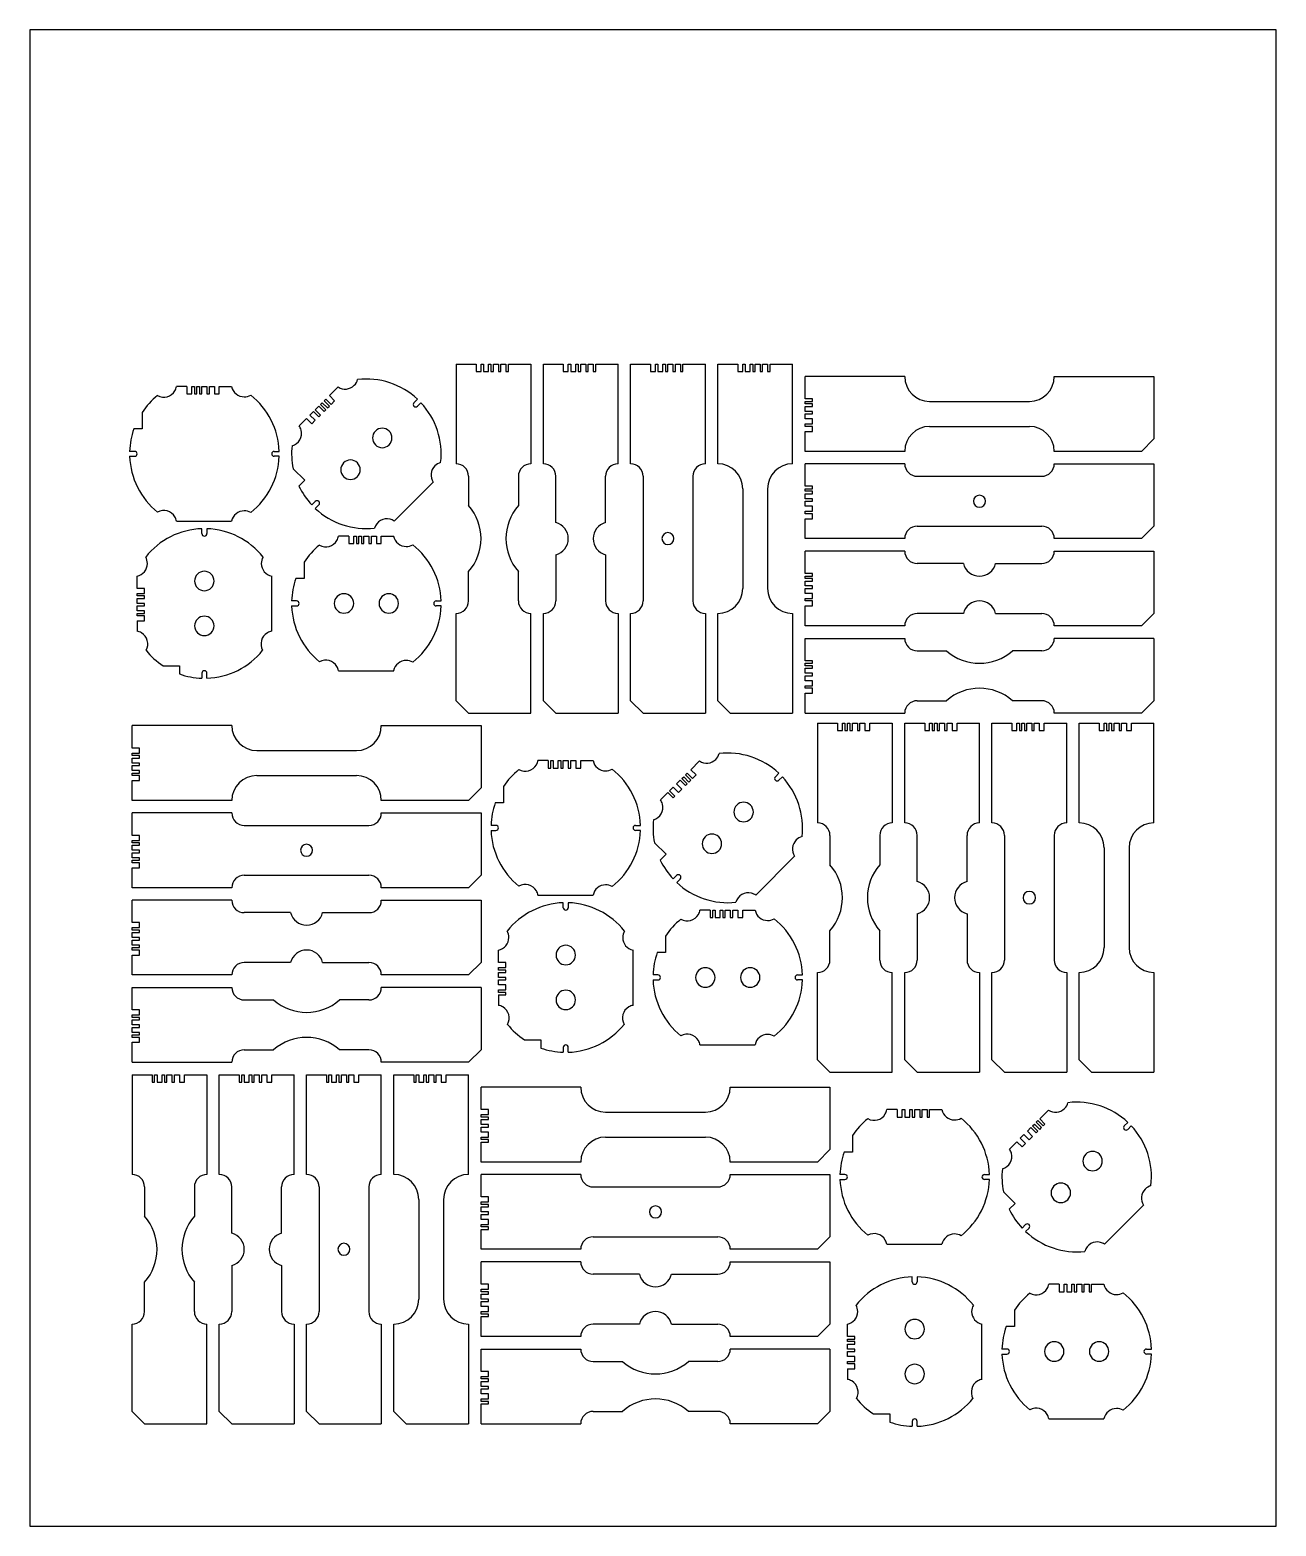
# Model space of a CAD drawing. Header units: millimetres. Extents: x 0 to 1040, y 0 to 600.
# Drawn here: x 0 to 500, y 0 to 600 of the extents above; entities that cross this region are included whole.
import ezdxf

# ---------------------------------------------------------------- set-up
doc = ezdxf.new("R2010")
doc.units = ezdxf.units.MM
doc.layers.get('0').update_dxf_attribs({"lineweight": 25, "true_color": 0xffffff})
for name, color, linetype, true_color in [('3', 7, 'Continuous', 0xffffff), ('4', 7, 'Continuous', 0xffffff), ('5', 7, 'Continuous', 0xffffff)]:
    doc.layers.add(name, color=color, linetype=linetype, true_color=true_color)

# ---------------------------------------------------------------- blocks, each defined once
blk = doc.blocks.new('block 12')
at = {"color": 3, "true_color": 0x00ff00}
for p, q in [((-7, 27), (-11.17, 27)), ((6, 27), (10.95, 27)), ((-25, 16.58), (-25, 10)), ((-25, 10), (-28.28, 10)), ((-28, 1), (-29.98, 1)), ((28, 1), (29.98, 1)), ((-29.98, -1), (-28, -1)), ((29.98, -1), (28, -1)), ((-11.17, -27), (10.95, -27))]:
    blk.add_line(p, q, dxfattribs=at)
at = {"color": 5, "true_color": 0x0000ff}
for p, q in [((-7, 27), (-7, 24)), ((-7, 24), (-5, 24)), ((-5, 24), (-5, 27)), ((-5, 27), (-4, 27)), ((-4, 27), (-4, 24)), ((-4, 24), (-3, 24)), ((-3, 24), (-3, 27)), ((-3, 27), (-1, 27)), ((-1, 27), (-1, 24)), ((-1, 24), (0, 24)), ((0, 24), (0, 27)), ((0, 27), (2, 27)), ((2, 27), (2, 24)), ((2, 24), (3, 24)), ((3, 24), (3, 27)), ((3, 27), (4, 27)), ((4, 27), (4, 24)), ((4, 24), (6, 24)), ((6, 24), (6, 27))]:
    blk.add_line(p, q, dxfattribs=at)
at = {"color": 3, "true_color": 0x00ff00}
for centre, radius, start, end in [((-16.25, 27.86), 5.15, 240.34279, 330), ((-16.25, 27.86), 5.15, 330, 350.42767), ((16, 28), 5.15, 191.19652, 270), ((0, 0), 30, 128.79722, 146.44269), ((16, 28), 5.15, 270, 300.16744), ((0, 0), 30, 1.91021, 51.71301), ((0, 0), 30, 160.52878, 178.08979), ((-28, 0), 1, 0, 90), ((-28, 0), 1, 270, 0), ((28, 0), 1, 90, 270), ((0, 0), 30, 181.91021, 231.20278), ((0, 0), 30, 308.28699, 358.08979), ((-16.25, -27.86), 5.15, 30, 119.65721), ((16, -28), 5.15, 90, 168.80348), ((16, -28), 5.15, 59.83256, 90), ((-16.25, -27.86), 5.15, 9.57233, 30)]:
    blk.add_arc(centre, radius, start, end, dxfattribs=at)
at = {"color": 5, "true_color": 0x0000ff}
for centre, start, end in [((-9, 0), 90, 270), ((-9, 0), 270, 90), ((9, 0), 90, 270), ((9, 0), 270, 90)]:
    blk.add_arc(centre, 3.9, start, end, dxfattribs=at)
blk = doc.blocks.new('block 13')
at = {"color": 3, "true_color": 0x00ff00}
for p, q in [((-7, 27), (-11.17, 27)), ((6, 27), (10.95, 27)), ((-25, 16.58), (-25, 10)), ((-25, 10), (-28.28, 10)), ((-28, 1), (-29.98, 1)), ((28, 1), (29.98, 1)), ((-29.98, -1), (-28, -1)), ((29.98, -1), (28, -1)), ((-11.17, -27), (10.95, -27))]:
    blk.add_line(p, q, dxfattribs=at)
at = {"color": 5, "true_color": 0x0000ff}
for p, q in [((-7, 27), (-7, 24)), ((-7, 24), (-5, 24)), ((-5, 24), (-5, 27)), ((-5, 27), (-3, 27)), ((-3, 27), (-3, 24)), ((-3, 24), (-2, 24)), ((-2, 24), (-2, 27)), ((-2, 27), (0, 27)), ((0, 27), (0, 24)), ((0, 24), (1, 24)), ((1, 24), (1, 27)), ((1, 27), (2, 27)), ((2, 27), (2, 24)), ((2, 24), (3, 24)), ((3, 24), (3, 27)), ((3, 27), (4, 27)), ((4, 27), (4, 24)), ((4, 24), (6, 24)), ((6, 24), (6, 27))]:
    blk.add_line(p, q, dxfattribs=at)
at = {"color": 3, "true_color": 0x00ff00}
for centre, radius, start, end in [((-16.25, 27.86), 5.15, 240.34279, 330), ((-16.25, 27.86), 5.15, 330, 350.42767), ((16, 28), 5.15, 191.19652, 270), ((0, 0), 30, 128.79722, 146.44269), ((16, 28), 5.15, 270, 300.16744), ((0, 0), 30, 1.91021, 51.71301), ((0, 0), 30, 160.52878, 178.08979), ((-28, 0), 1, 0, 90), ((-28, 0), 1, 270, 0), ((28, 0), 1, 90, 270), ((0, 0), 30, 181.91021, 231.20278), ((0, 0), 30, 308.28699, 358.08979), ((-16.25, -27.86), 5.15, 30, 119.65721), ((16, -28), 5.15, 90, 168.80348), ((16, -28), 5.15, 59.83256, 90), ((-16.25, -27.86), 5.15, 9.57233, 30)]:
    blk.add_arc(centre, radius, start, end, dxfattribs=at)
at = {"color": 5, "true_color": 0x0000ff}
for centre, start, end in [((-9, 0), 90, 270), ((-9, 0), 270, 90), ((9, 0), 90, 270), ((9, 0), 270, 90)]:
    blk.add_arc(centre, 3.9, start, end, dxfattribs=at)
blk = doc.blocks.new('block 14')
at = {"color": 3, "true_color": 0x00ff00}
for p, q in [((-7, 27), (-11.17, 27)), ((6, 27), (10.95, 27)), ((-25, 16.58), (-25, 10)), ((-25, 10), (-28.28, 10)), ((-28, 1), (-29.98, 1)), ((28, 1), (29.98, 1)), ((-29.98, -1), (-28, -1)), ((29.98, -1), (28, -1)), ((-11.17, -27), (10.95, -27))]:
    blk.add_line(p, q, dxfattribs=at)
at = {"color": 5, "true_color": 0x0000ff}
for p, q in [((-7, 27), (-7, 24)), ((-7, 24), (-5, 24)), ((-5, 24), (-5, 27)), ((-5, 27), (-4, 27)), ((-4, 27), (-4, 24)), ((-4, 24), (-3, 24)), ((-3, 24), (-3, 27)), ((-3, 27), (-2, 27)), ((-2, 27), (-2, 24)), ((-2, 24), (-1, 24)), ((-1, 24), (-1, 27)), ((-1, 27), (1, 27)), ((1, 27), (1, 24)), ((1, 24), (2, 24)), ((2, 24), (2, 27)), ((2, 27), (4, 27)), ((4, 27), (4, 24)), ((4, 24), (6, 24)), ((6, 24), (6, 27))]:
    blk.add_line(p, q, dxfattribs=at)
at = {"color": 3, "true_color": 0x00ff00}
for centre, radius, start, end in [((-16.25, 27.86), 5.15, 240.34279, 330), ((-16.25, 27.86), 5.15, 330, 350.42767), ((16, 28), 5.15, 191.19652, 270), ((0, 0), 30, 128.79722, 146.44269), ((16, 28), 5.15, 270, 300.16744), ((0, 0), 30, 1.91021, 51.71301), ((0, 0), 30, 160.52878, 178.08979), ((-28, 0), 1, 0, 90), ((-28, 0), 1, 270, 0), ((28, 0), 1, 90, 270), ((0, 0), 30, 181.91021, 231.20278), ((0, 0), 30, 308.28699, 358.08979), ((-16.25, -27.86), 5.15, 30, 119.65721), ((16, -28), 5.15, 90, 168.80348), ((16, -28), 5.15, 59.83256, 90), ((-16.25, -27.86), 5.15, 9.57233, 30)]:
    blk.add_arc(centre, radius, start, end, dxfattribs=at)
blk = doc.blocks.new('block 15')
at = {"color": 3, "true_color": 0x00ff00}
for p, q in [((-7, 27), (-11.17, 27)), ((6, 27), (10.95, 27)), ((-25, 16.58), (-25, 10)), ((-25, 10), (-28.28, 10)), ((-28, 1), (-29.98, 1)), ((28, 1), (29.98, 1)), ((-29.98, -1), (-28, -1)), ((29.98, -1), (28, -1)), ((-11.17, -27), (10.95, -27))]:
    blk.add_line(p, q, dxfattribs=at)
at = {"color": 5, "true_color": 0x0000ff}
for p, q in [((-7, 27), (-7, 24)), ((-7, 24), (-5, 24)), ((-5, 24), (-5, 27)), ((-5, 27), (-4, 27)), ((-4, 27), (-4, 24)), ((-4, 24), (-3, 24)), ((-3, 24), (-3, 27)), ((-3, 27), (-2, 27)), ((-2, 27), (-2, 24)), ((-2, 24), (-1, 24)), ((-1, 24), (-1, 27)), ((-1, 27), (1, 27)), ((1, 27), (1, 24)), ((1, 24), (2, 24)), ((2, 24), (2, 27)), ((2, 27), (4, 27)), ((4, 27), (4, 24)), ((4, 24), (6, 24)), ((6, 24), (6, 27))]:
    blk.add_line(p, q, dxfattribs=at)
at = {"color": 3, "true_color": 0x00ff00}
for centre, radius, start, end in [((-16.25, 27.86), 5.15, 240.34279, 330), ((-16.25, 27.86), 5.15, 330, 350.42767), ((16, 28), 5.15, 191.19652, 270), ((0, 0), 30, 128.79722, 146.44269), ((16, 28), 5.15, 270, 300.16744), ((0, 0), 30, 1.91021, 51.71301), ((0, 0), 30, 160.52878, 178.08979), ((-28, 0), 1, 0, 90), ((-28, 0), 1, 270, 0), ((28, 0), 1, 90, 270), ((0, 0), 30, 181.91021, 231.20278), ((0, 0), 30, 308.28699, 358.08979), ((-16.25, -27.86), 5.15, 30, 119.65721), ((16, -28), 5.15, 90, 168.80348), ((16, -28), 5.15, 59.83256, 90), ((-16.25, -27.86), 5.15, 9.57233, 30)]:
    blk.add_arc(centre, radius, start, end, dxfattribs=at)
at = {"color": 5, "true_color": 0x0000ff}
for centre, start, end in [((-9, 0), 90, 270), ((-9, 0), 270, 90), ((9, 0), 90, 270), ((9, 0), 270, 90)]:
    blk.add_arc(centre, 3.9, start, end, dxfattribs=at)
blk = doc.blocks.new('block 16')
at = {"color": 3, "true_color": 0x00ff00}
for p, q in [((-7, 27), (-11.17, 27)), ((6, 27), (10.95, 27)), ((-25, 16.58), (-25, 10)), ((-25, 10), (-28.28, 10)), ((-28, 1), (-29.98, 1)), ((28, 1), (29.98, 1)), ((-29.98, -1), (-28, -1)), ((29.98, -1), (28, -1)), ((-11.17, -27), (10.95, -27))]:
    blk.add_line(p, q, dxfattribs=at)
at = {"color": 5, "true_color": 0x0000ff}
for p, q in [((-7, 27), (-7, 24)), ((-7, 24), (-6, 24)), ((-6, 24), (-6, 27)), ((-6, 27), (-5, 27)), ((-5, 27), (-5, 24)), ((-5, 24), (-3, 24)), ((-3, 24), (-3, 27)), ((-3, 27), (-2, 27)), ((-2, 27), (-2, 24)), ((-2, 24), (-1, 24)), ((-1, 24), (-1, 27)), ((-1, 27), (1, 27)), ((1, 27), (1, 24)), ((1, 24), (2, 24)), ((2, 24), (2, 27)), ((2, 27), (4, 27)), ((4, 27), (4, 24)), ((4, 24), (6, 24)), ((6, 24), (6, 27))]:
    blk.add_line(p, q, dxfattribs=at)
at = {"color": 3, "true_color": 0x00ff00}
for centre, radius, start, end in [((-16.25, 27.86), 5.15, 240.34279, 330), ((-16.25, 27.86), 5.15, 330, 350.42767), ((16, 28), 5.15, 191.19652, 270), ((0, 0), 30, 128.79722, 146.44269), ((16, 28), 5.15, 270, 300.16744), ((0, 0), 30, 1.91021, 51.71301), ((0, 0), 30, 160.52878, 178.08979), ((-28, 0), 1, 0, 90), ((-28, 0), 1, 270, 0), ((28, 0), 1, 90, 270), ((0, 0), 30, 181.91021, 231.20278), ((0, 0), 30, 308.28699, 358.08979), ((-16.25, -27.86), 5.15, 30, 119.65721), ((16, -28), 5.15, 90, 168.80348), ((16, -28), 5.15, 59.83256, 90), ((-16.25, -27.86), 5.15, 9.57233, 30)]:
    blk.add_arc(centre, radius, start, end, dxfattribs=at)
blk = doc.blocks.new('block 17')
at = {"color": 3, "true_color": 0x00ff00}
for p, q in [((-7, 27), (-11.17, 27)), ((6, 27), (10.95, 27)), ((-25, 16.58), (-25, 10)), ((-25, 10), (-28.28, 10)), ((-28, 1), (-29.98, 1)), ((28, 1), (29.98, 1)), ((-29.98, -1), (-28, -1)), ((29.98, -1), (28, -1)), ((-11.17, -27), (10.95, -27))]:
    blk.add_line(p, q, dxfattribs=at)
at = {"color": 5, "true_color": 0x0000ff}
for p, q in [((-7, 27), (-7, 24)), ((-7, 24), (-6, 24)), ((-6, 24), (-6, 27)), ((-6, 27), (-5, 27)), ((-5, 27), (-5, 24)), ((-5, 24), (-3, 24)), ((-3, 24), (-3, 27)), ((-3, 27), (-2, 27)), ((-2, 27), (-2, 24)), ((-2, 24), (-1, 24)), ((-1, 24), (-1, 27)), ((-1, 27), (1, 27)), ((1, 27), (1, 24)), ((1, 24), (2, 24)), ((2, 24), (2, 27)), ((2, 27), (4, 27)), ((4, 27), (4, 24)), ((4, 24), (6, 24)), ((6, 24), (6, 27))]:
    blk.add_line(p, q, dxfattribs=at)
at = {"color": 3, "true_color": 0x00ff00}
for centre, radius, start, end in [((-16.25, 27.86), 5.15, 240.34279, 330), ((-16.25, 27.86), 5.15, 330, 350.42767), ((16, 28), 5.15, 191.19652, 270), ((0, 0), 30, 128.79722, 146.44269), ((16, 28), 5.15, 270, 300.16744), ((0, 0), 30, 1.91021, 51.71301), ((0, 0), 30, 160.52878, 178.08979), ((-28, 0), 1, 0, 90), ((-28, 0), 1, 270, 0), ((28, 0), 1, 90, 270), ((0, 0), 30, 181.91021, 231.20278), ((0, 0), 30, 308.28699, 358.08979), ((-16.25, -27.86), 5.15, 30, 119.65721), ((16, -28), 5.15, 90, 168.80348), ((16, -28), 5.15, 59.83256, 90), ((-16.25, -27.86), 5.15, 9.57233, 30)]:
    blk.add_arc(centre, radius, start, end, dxfattribs=at)
at = {"color": 5, "true_color": 0x0000ff}
for centre, start, end in [((-9, 0), 90, 270), ((-9, 0), 270, 90), ((9, 0), 90, 270), ((9, 0), 270, 90)]:
    blk.add_arc(centre, 3.9, start, end, dxfattribs=at)
blk = doc.blocks.new('block 18')
at = {"color": 3, "true_color": 0x00ff00}
for p, q in [((-7, 27), (-11.17, 27)), ((6, 27), (10.95, 27)), ((-25, 16.58), (-25, 10)), ((-25, 10), (-28.28, 10)), ((-28, 1), (-29.98, 1)), ((28, 1), (29.98, 1)), ((-29.98, -1), (-28, -1)), ((29.98, -1), (28, -1)), ((-11.17, -27), (10.95, -27))]:
    blk.add_line(p, q, dxfattribs=at)
at = {"color": 5, "true_color": 0x0000ff}
for p, q in [((-7, 27), (-7, 24)), ((-7, 24), (-6, 24)), ((-6, 24), (-6, 27)), ((-6, 27), (-5, 27)), ((-5, 27), (-5, 24)), ((-5, 24), (-3, 24)), ((-3, 24), (-3, 27)), ((-3, 27), (-1, 27)), ((-1, 27), (-1, 24)), ((-1, 24), (0, 24)), ((0, 24), (0, 27)), ((0, 27), (2, 27)), ((2, 27), (2, 24)), ((2, 24), (3, 24)), ((3, 24), (3, 27)), ((3, 27), (4, 27)), ((4, 27), (4, 24)), ((4, 24), (6, 24)), ((6, 24), (6, 27))]:
    blk.add_line(p, q, dxfattribs=at)
at = {"color": 3, "true_color": 0x00ff00}
for centre, radius, start, end in [((-16.25, 27.86), 5.15, 240.34279, 330), ((-16.25, 27.86), 5.15, 330, 350.42767), ((16, 28), 5.15, 191.19652, 270), ((0, 0), 30, 128.79722, 146.44269), ((16, 28), 5.15, 270, 300.16744), ((0, 0), 30, 1.91021, 51.71301), ((0, 0), 30, 160.52878, 178.08979), ((-28, 0), 1, 0, 90), ((-28, 0), 1, 270, 0), ((28, 0), 1, 90, 270), ((0, 0), 30, 181.91021, 231.20278), ((0, 0), 30, 308.28699, 358.08979), ((-16.25, -27.86), 5.15, 30, 119.65721), ((16, -28), 5.15, 90, 168.80348), ((16, -28), 5.15, 59.83256, 90), ((-16.25, -27.86), 5.15, 9.57233, 30)]:
    blk.add_arc(centre, radius, start, end, dxfattribs=at)
at = {"color": 5, "true_color": 0x0000ff}
for centre, start, end in [((-9, 0), 90, 270), ((-9, 0), 270, 90), ((9, 0), 90, 270), ((9, 0), 270, 90)]:
    blk.add_arc(centre, 3.9, start, end, dxfattribs=at)
blk = doc.blocks.new('block 19')
at = {"color": 3, "true_color": 0x00ff00}
for p, q in [((-7, 27), (-11.17, 27)), ((6, 27), (10.95, 27)), ((-25, 16.58), (-25, 10)), ((-25, 10), (-28.28, 10)), ((-28, 1), (-29.98, 1)), ((28, 1), (29.98, 1)), ((-29.98, -1), (-28, -1)), ((29.98, -1), (28, -1)), ((-11.17, -27), (10.95, -27))]:
    blk.add_line(p, q, dxfattribs=at)
at = {"color": 5, "true_color": 0x0000ff}
for p, q in [((-7, 27), (-7, 24)), ((-7, 24), (-6, 24)), ((-6, 24), (-6, 27)), ((-6, 27), (-4, 27)), ((-4, 27), (-4, 24)), ((-4, 24), (-2, 24)), ((-2, 24), (-2, 27)), ((-2, 27), (0, 27)), ((0, 27), (0, 24)), ((0, 24), (1, 24)), ((1, 24), (1, 27)), ((1, 27), (2, 27)), ((2, 27), (2, 24)), ((2, 24), (3, 24)), ((3, 24), (3, 27)), ((3, 27), (4, 27)), ((4, 27), (4, 24)), ((4, 24), (6, 24)), ((6, 24), (6, 27))]:
    blk.add_line(p, q, dxfattribs=at)
at = {"color": 3, "true_color": 0x00ff00}
for centre, radius, start, end in [((-16.25, 27.86), 5.15, 240.34279, 330), ((-16.25, 27.86), 5.15, 330, 350.42767), ((16, 28), 5.15, 191.19652, 270), ((0, 0), 30, 128.79722, 146.44269), ((16, 28), 5.15, 270, 300.16744), ((0, 0), 30, 1.91021, 51.71301), ((0, 0), 30, 160.52878, 178.08979), ((-28, 0), 1, 0, 90), ((-28, 0), 1, 270, 0), ((28, 0), 1, 90, 270), ((0, 0), 30, 181.91021, 231.20278), ((0, 0), 30, 308.28699, 358.08979), ((-16.25, -27.86), 5.15, 30, 119.65721), ((16, -28), 5.15, 90, 168.80348), ((16, -28), 5.15, 59.83256, 90), ((-16.25, -27.86), 5.15, 9.57233, 30)]:
    blk.add_arc(centre, radius, start, end, dxfattribs=at)
at = {"color": 5, "true_color": 0x0000ff}
for centre, start, end in [((-9, 0), 90, 270), ((-9, 0), 270, 90), ((9, 0), 90, 270), ((9, 0), 270, 90)]:
    blk.add_arc(centre, 3.9, start, end, dxfattribs=at)
blk = doc.blocks.new('block 20')
at = {"color": 3, "true_color": 0x00ff00}
for p, q in [((-7, 27), (-11.17, 27)), ((6, 27), (10.95, 27)), ((-25, 16.58), (-25, 10)), ((-25, 10), (-28.28, 10)), ((-28, 1), (-29.98, 1)), ((28, 1), (29.98, 1)), ((-29.98, -1), (-28, -1)), ((29.98, -1), (28, -1)), ((-11.17, -27), (10.95, -27))]:
    blk.add_line(p, q, dxfattribs=at)
at = {"color": 5, "true_color": 0x0000ff}
for p, q in [((-7, 27), (-7, 24)), ((-7, 24), (-5, 24)), ((-5, 24), (-5, 27)), ((-5, 27), (-4, 27)), ((-4, 27), (-4, 24)), ((-4, 24), (-2, 24)), ((-2, 24), (-2, 27)), ((-2, 27), (-1, 27)), ((-1, 27), (-1, 24)), ((-1, 24), (0, 24)), ((0, 24), (0, 27)), ((0, 27), (2, 27)), ((2, 27), (2, 24)), ((2, 24), (3, 24)), ((3, 24), (3, 27)), ((3, 27), (5, 27)), ((5, 27), (5, 24)), ((5, 24), (6, 24)), ((6, 24), (6, 27))]:
    blk.add_line(p, q, dxfattribs=at)
at = {"color": 3, "true_color": 0x00ff00}
for centre, radius, start, end in [((-16.25, 27.86), 5.15, 240.34279, 330), ((-16.25, 27.86), 5.15, 330, 350.42767), ((16, 28), 5.15, 191.19652, 270), ((0, 0), 30, 128.79722, 146.44269), ((16, 28), 5.15, 270, 300.16744), ((0, 0), 30, 1.91021, 51.71301), ((0, 0), 30, 160.52878, 178.08979), ((-28, 0), 1, 0, 90), ((-28, 0), 1, 270, 0), ((28, 0), 1, 90, 270), ((0, 0), 30, 181.91021, 231.20278), ((0, 0), 30, 308.28699, 358.08979), ((-16.25, -27.86), 5.15, 30, 119.65721), ((16, -28), 5.15, 90, 168.80348), ((16, -28), 5.15, 59.83256, 90), ((-16.25, -27.86), 5.15, 9.57233, 30)]:
    blk.add_arc(centre, radius, start, end, dxfattribs=at)
blk = doc.blocks.new('block 21')
at = {"color": 3, "true_color": 0x00ff00}
for p, q in [((-7, 27), (-11.17, 27)), ((6, 27), (10.95, 27)), ((-25, 16.58), (-25, 10)), ((-25, 10), (-28.28, 10)), ((-28, 1), (-29.98, 1)), ((28, 1), (29.98, 1)), ((-29.98, -1), (-28, -1)), ((29.98, -1), (28, -1)), ((-11.17, -27), (10.95, -27))]:
    blk.add_line(p, q, dxfattribs=at)
at = {"color": 5, "true_color": 0x0000ff}
for p, q in [((-7, 27), (-7, 24)), ((-7, 24), (-5, 24)), ((-5, 24), (-5, 27)), ((-5, 27), (-4, 27)), ((-4, 27), (-4, 24)), ((-4, 24), (-2, 24)), ((-2, 24), (-2, 27)), ((-2, 27), (-1, 27)), ((-1, 27), (-1, 24)), ((-1, 24), (0, 24)), ((0, 24), (0, 27)), ((0, 27), (2, 27)), ((2, 27), (2, 24)), ((2, 24), (3, 24)), ((3, 24), (3, 27)), ((3, 27), (5, 27)), ((5, 27), (5, 24)), ((5, 24), (6, 24)), ((6, 24), (6, 27))]:
    blk.add_line(p, q, dxfattribs=at)
at = {"color": 3, "true_color": 0x00ff00}
for centre, radius, start, end in [((-16.25, 27.86), 5.15, 240.34279, 330), ((-16.25, 27.86), 5.15, 330, 350.42767), ((16, 28), 5.15, 191.19652, 270), ((0, 0), 30, 128.79722, 146.44269), ((16, 28), 5.15, 270, 300.16744), ((0, 0), 30, 1.91021, 51.71301), ((0, 0), 30, 160.52878, 178.08979), ((-28, 0), 1, 0, 90), ((-28, 0), 1, 270, 0), ((28, 0), 1, 90, 270), ((0, 0), 30, 181.91021, 231.20278), ((0, 0), 30, 308.28699, 358.08979), ((-16.25, -27.86), 5.15, 30, 119.65721), ((16, -28), 5.15, 90, 168.80348), ((16, -28), 5.15, 59.83256, 90), ((-16.25, -27.86), 5.15, 9.57233, 30)]:
    blk.add_arc(centre, radius, start, end, dxfattribs=at)
at = {"color": 5, "true_color": 0x0000ff}
for centre, start, end in [((-9, 0), 90, 270), ((-9, 0), 270, 90), ((9, 0), 90, 270), ((9, 0), 270, 90)]:
    blk.add_arc(centre, 3.9, start, end, dxfattribs=at)
blk = doc.blocks.new('block 22')
at = {"color": 3, "true_color": 0x00ff00}
for p, q in [((-7, 27), (-11.17, 27)), ((6, 27), (10.95, 27)), ((-25, 16.58), (-25, 10)), ((-25, 10), (-28.28, 10)), ((-28, 1), (-29.98, 1)), ((28, 1), (29.98, 1)), ((-29.98, -1), (-28, -1)), ((29.98, -1), (28, -1)), ((-11.17, -27), (10.95, -27))]:
    blk.add_line(p, q, dxfattribs=at)
at = {"color": 5, "true_color": 0x0000ff}
for p, q in [((-7, 27), (-7, 24)), ((-7, 24), (-5, 24)), ((-5, 24), (-5, 27)), ((-5, 27), (-3, 27)), ((-3, 27), (-3, 24)), ((-3, 24), (-1, 24)), ((-1, 24), (-1, 27)), ((-1, 27), (1, 27)), ((1, 27), (1, 24)), ((1, 24), (2, 24)), ((2, 24), (2, 27)), ((2, 27), (3, 27)), ((3, 27), (3, 24)), ((3, 24), (4, 24)), ((4, 24), (4, 27)), ((4, 27), (5, 27)), ((5, 27), (5, 24)), ((5, 24), (6, 24)), ((6, 24), (6, 27))]:
    blk.add_line(p, q, dxfattribs=at)
at = {"color": 3, "true_color": 0x00ff00}
for centre, radius, start, end in [((-16.25, 27.86), 5.15, 240.34279, 330), ((-16.25, 27.86), 5.15, 330, 350.42767), ((16, 28), 5.15, 191.19652, 270), ((0, 0), 30, 128.79722, 146.44269), ((16, 28), 5.15, 270, 300.16744), ((0, 0), 30, 1.91021, 51.71301), ((0, 0), 30, 160.52878, 178.08979), ((-28, 0), 1, 0, 90), ((-28, 0), 1, 270, 0), ((28, 0), 1, 90, 270), ((0, 0), 30, 181.91021, 231.20278), ((0, 0), 30, 308.28699, 358.08979), ((-16.25, -27.86), 5.15, 30, 119.65721), ((16, -28), 5.15, 90, 168.80348), ((16, -28), 5.15, 59.83256, 90), ((-16.25, -27.86), 5.15, 9.57233, 30)]:
    blk.add_arc(centre, radius, start, end, dxfattribs=at)
at = {"color": 5, "true_color": 0x0000ff}
for centre, start, end in [((-9, 0), 90, 270), ((-9, 0), 270, 90), ((9, 0), 90, 270), ((9, 0), 270, 90)]:
    blk.add_arc(centre, 3.9, start, end, dxfattribs=at)
blk = doc.blocks.new('block 23')
at = {"color": 3, "true_color": 0x00ff00}
for p, q in [((-7, 27), (-11.17, 27)), ((6, 27), (10.95, 27)), ((-25, 16.58), (-25, 10)), ((-25, 10), (-28.28, 10)), ((-28, 1), (-29.98, 1)), ((28, 1), (29.98, 1)), ((-29.98, -1), (-28, -1)), ((29.98, -1), (28, -1)), ((-11.17, -27), (10.95, -27))]:
    blk.add_line(p, q, dxfattribs=at)
at = {"color": 5, "true_color": 0x0000ff}
for p, q in [((-7, 27), (-7, 24)), ((-7, 24), (-5, 24)), ((-5, 24), (-5, 27)), ((-5, 27), (-4, 27)), ((-4, 27), (-4, 24)), ((-4, 24), (-2, 24)), ((-2, 24), (-2, 27)), ((-2, 27), (0, 27)), ((0, 27), (0, 24)), ((0, 24), (1, 24)), ((1, 24), (1, 27)), ((1, 27), (3, 27)), ((3, 27), (3, 24)), ((3, 24), (4, 24)), ((4, 24), (4, 27)), ((4, 27), (5, 27)), ((5, 27), (5, 24)), ((5, 24), (6, 24)), ((6, 24), (6, 27))]:
    blk.add_line(p, q, dxfattribs=at)
at = {"color": 3, "true_color": 0x00ff00}
for centre, radius, start, end in [((-16.25, 27.86), 5.15, 240.34279, 330), ((-16.25, 27.86), 5.15, 330, 350.42767), ((16, 28), 5.15, 191.19652, 270), ((0, 0), 30, 128.79722, 146.44269), ((16, 28), 5.15, 270, 300.16744), ((0, 0), 30, 1.91021, 51.71301), ((0, 0), 30, 160.52878, 178.08979), ((-28, 0), 1, 0, 90), ((-28, 0), 1, 270, 0), ((28, 0), 1, 90, 270), ((0, 0), 30, 181.91021, 231.20278), ((0, 0), 30, 308.28699, 358.08979), ((-16.25, -27.86), 5.15, 30, 119.65721), ((16, -28), 5.15, 90, 168.80348), ((16, -28), 5.15, 59.83256, 90), ((-16.25, -27.86), 5.15, 9.57233, 30)]:
    blk.add_arc(centre, radius, start, end, dxfattribs=at)
at = {"color": 5, "true_color": 0x0000ff}
for centre, start, end in [((-9, 0), 90, 270), ((-9, 0), 270, 90), ((9, 0), 90, 270), ((9, 0), 270, 90)]:
    blk.add_arc(centre, 3.9, start, end, dxfattribs=at)

msp = doc.modelspace()

# ---------------------------------------------------------------- linework, layer by layer
at = {"color": 0, "linetype": 'Continuous'}
for p, q in [((500, 600), (0, 600)), ((0, 600), (0, 0)), ((500, 0), (500, 600)), ((0, 0), (500, 0))]:
    msp.add_line(p, q, dxfattribs=at)
at = {"color": 3, "true_color": 0x00ff00}
for p, q in [((171, 466), (179, 466)), ((192, 466), (201, 466)), ((206, 466), (214, 466)), ((227, 466), (236, 466)), ((241, 466), (249, 466)), ((262, 466), (271, 466)), ((276, 466), (284, 466)), ((297, 466), (306, 466)), ((311, 452), (311, 461)), ((451, 461), (451, 436)), ((311, 431), (311, 439)), ((451, 436), (446, 431)), ((446, 431), (411, 431)), ((451, 426), (451, 401)), ((311, 417), (311, 426)), ((311, 396), (311, 404)), ((446, 396), (411, 396)), ((451, 401), (446, 396)), ((311, 382), (311, 391)), ((451, 391), (451, 366)), ((171, 331), (171, 366)), ((206, 331), (206, 366)), ((241, 331), (241, 366)), ((276, 331), (276, 366)), ((311, 361), (311, 369)), ((451, 366), (446, 361)), ((446, 361), (411, 361)), ((311, 347), (311, 356)), ((451, 356), (451, 331)), ((176, 326), (171, 331)), ((211, 326), (206, 331)), ((246, 326), (241, 331)), ((281, 326), (276, 331)), ((311, 326), (311, 334)), ((451, 331), (446, 326)), ((176, 326), (201, 326)), ((211, 326), (236, 326)), ((246, 326), (271, 326)), ((281, 326), (306, 326)), ((446, 326), (411, 326)), ((41, 312), (41, 321)), ((181, 321), (181, 296)), ((316, 322), (324, 322)), ((337, 322), (346, 322)), ((351, 322), (359, 322)), ((372, 322), (381, 322)), ((386, 322), (394, 322)), ((407, 322), (416, 322)), ((421, 322), (429, 322)), ((442, 322), (451, 322)), ((41, 291), (41, 299)), ((181, 296), (176, 291)), ((176, 291), (141, 291)), ((41, 277), (41, 286)), ((181, 286), (181, 261)), ((41, 256), (41, 264)), ((181, 261), (176, 256)), ((176, 256), (141, 256)), ((41, 242), (41, 251)), ((181, 251), (181, 226)), ((41, 221), (41, 229)), ((181, 226), (176, 221)), ((316, 187), (316, 222)), ((351, 187), (351, 222)), ((386, 187), (386, 222)), ((421, 187), (421, 222)), ((41, 207), (41, 216)), ((176, 221), (141, 221)), ((181, 216), (181, 191)), ((41, 186), (41, 194)), ((176, 186), (141, 186)), ((181, 191), (176, 186)), ((321, 182), (316, 187)), ((356, 182), (351, 187)), ((391, 182), (386, 187)), ((426, 182), (421, 187)), ((41, 181), (49, 181)), ((62, 181), (71, 181)), ((76, 181), (84, 181)), ((97, 181), (106, 181)), ((111, 181), (119, 181)), ((132, 181), (141, 181)), ((146, 181), (154, 181)), ((167, 181), (176, 181)), ((321, 182), (346, 182)), ((356, 182), (381, 182)), ((391, 182), (416, 182)), ((426, 182), (451, 182)), ((181, 167), (181, 176)), ((321, 176), (321, 151)), ((181, 146), (181, 154)), ((321, 151), (316, 146)), ((316, 146), (281, 146)), ((181, 132), (181, 141)), ((321, 141), (321, 116)), ((181, 111), (181, 119)), ((321, 116), (316, 111)), ((316, 111), (281, 111)), ((181, 97), (181, 106)), ((321, 106), (321, 81)), ((41, 46), (41, 81)), ((76, 46), (76, 81)), ((111, 46), (111, 81)), ((146, 46), (146, 81)), ((181, 76), (181, 84)), ((321, 81), (316, 76)), ((316, 76), (281, 76)), ((181, 62), (181, 71)), ((321, 71), (321, 46)), ((181, 41), (181, 49)), ((46, 41), (41, 46)), ((81, 41), (76, 46)), ((116, 41), (111, 46)), ((151, 41), (146, 46)), ((321, 46), (316, 41)), ((46, 41), (71, 41)), ((81, 41), (106, 41)), ((116, 41), (141, 41)), ((151, 41), (176, 41)), ((316, 41), (281, 41))]:
    msp.add_line(p, q, dxfattribs=at)
at = {"color": 5, "true_color": 0x0000ff}
for p, q in [((179, 466), (179, 463)), ((179, 463), (181, 463)), ((181, 463), (181, 466)), ((181, 466), (182, 466)), ((182, 466), (182, 463)), ((182, 463), (184, 463)), ((184, 463), (184, 466)), ((184, 466), (185, 466)), ((185, 466), (185, 466)), ((185, 466), (185, 463)), ((185, 463), (186, 463)), ((186, 463), (186, 466)), ((186, 466), (188, 466)), ((188, 466), (188, 463)), ((188, 463), (189, 463)), ((189, 463), (189, 466)), ((189, 466), (191, 466)), ((191, 466), (191, 463)), ((191, 463), (192, 463)), ((192, 463), (192, 466)), ((214, 466), (214, 463)), ((214, 463), (216, 463)), ((216, 463), (216, 466)), ((216, 466), (217, 466)), ((217, 466), (217, 463)), ((217, 463), (219, 463)), ((219, 463), (219, 466)), ((219, 466), (220, 466)), ((220, 466), (220, 466)), ((220, 466), (220, 463)), ((220, 463), (221, 463)), ((221, 463), (221, 466)), ((221, 466), (223, 466)), ((223, 466), (223, 463)), ((223, 463), (224, 463)), ((224, 463), (224, 466)), ((224, 466), (226, 466)), ((226, 466), (226, 463)), ((226, 463), (227, 463)), ((227, 463), (227, 466)), ((249, 466), (249, 463)), ((249, 463), (251, 463)), ((251, 463), (251, 466)), ((251, 466), (252, 466)), ((252, 466), (252, 463)), ((252, 463), (254, 463)), ((254, 463), (254, 466)), ((254, 466), (255, 466)), ((255, 466), (255, 466)), ((255, 466), (255, 463)), ((255, 463), (256, 463)), ((256, 463), (256, 466)), ((256, 466), (258, 466)), ((258, 466), (258, 463)), ((258, 463), (259, 463)), ((259, 463), (259, 466)), ((259, 466), (261, 466)), ((261, 466), (261, 463)), ((261, 463), (262, 463)), ((262, 463), (262, 466)), ((284, 466), (284, 463)), ((284, 463), (286, 463)), ((286, 463), (286, 466)), ((286, 466), (287, 466)), ((287, 466), (287, 463)), ((287, 463), (289, 463)), ((289, 463), (289, 466)), ((289, 466), (290, 466)), ((290, 466), (290, 466)), ((290, 466), (290, 463)), ((290, 463), (291, 463)), ((291, 463), (291, 466)), ((291, 466), (293, 466)), ((293, 466), (293, 463)), ((293, 463), (294, 463)), ((294, 463), (294, 466)), ((294, 466), (296, 466)), ((296, 466), (296, 463)), ((296, 463), (297, 463)), ((297, 463), (297, 466)), ((314, 452), (311, 452)), ((311, 450), (311, 451)), ((311, 451), (314, 451)), ((314, 450), (311, 450)), ((314, 451), (314, 452)), ((314, 449), (314, 450)), ((311, 447), (311, 449)), ((311, 449), (314, 449)), ((314, 447), (311, 447)), ((311, 444), (311, 446)), ((311, 446), (314, 446)), ((314, 444), (311, 444)), ((314, 446), (314, 447)), ((314, 442), (314, 444)), ((311, 441), (311, 442)), ((311, 442), (314, 442)), ((314, 441), (311, 441)), ((311, 439), (314, 439)), ((314, 439), (314, 441)), ((314, 417), (311, 417)), ((311, 415), (311, 416)), ((311, 416), (314, 416)), ((314, 415), (311, 415)), ((314, 416), (314, 417)), ((314, 414), (314, 415)), ((311, 412), (311, 414)), ((311, 414), (314, 414)), ((314, 412), (311, 412)), ((311, 409), (311, 411)), ((311, 411), (314, 411)), ((314, 409), (311, 409)), ((314, 411), (314, 412)), ((314, 407), (314, 409)), ((311, 406), (311, 407)), ((311, 407), (314, 407)), ((314, 406), (311, 406)), ((311, 404), (314, 404)), ((314, 404), (314, 406)), ((314, 382), (311, 382)), ((311, 380), (311, 381)), ((311, 381), (314, 381)), ((314, 380), (311, 380)), ((311, 377), (311, 379)), ((311, 379), (314, 379)), ((314, 381), (314, 382)), ((314, 379), (314, 380)), ((314, 377), (311, 377)), ((311, 374), (311, 376)), ((311, 376), (314, 376)), ((314, 374), (311, 374)), ((314, 376), (314, 377)), ((314, 372), (314, 374)), ((311, 371), (311, 372)), ((311, 372), (314, 372)), ((314, 371), (311, 371)), ((311, 369), (314, 369)), ((314, 369), (314, 371)), ((314, 347), (311, 347)), ((311, 345), (311, 346)), ((311, 346), (314, 346)), ((314, 345), (311, 345)), ((311, 342), (311, 344)), ((311, 344), (314, 344)), ((314, 342), (311, 342)), ((314, 346), (314, 347)), ((314, 344), (314, 345)), ((314, 341), (314, 342)), ((311, 339), (311, 341)), ((311, 341), (314, 341)), ((314, 339), (311, 339)), ((311, 336), (311, 337)), ((311, 337), (314, 337)), ((314, 336), (311, 336)), ((314, 337), (314, 339)), ((314, 334), (314, 336)), ((311, 334), (314, 334)), ((324, 322), (324, 319)), ((324, 319), (326, 319)), ((326, 319), (326, 322)), ((326, 322), (327, 322)), ((327, 322), (327, 319)), ((327, 319), (328, 319)), ((328, 319), (328, 322)), ((328, 322), (329, 322)), ((329, 322), (329, 319)), ((329, 319), (330, 319)), ((330, 319), (330, 322)), ((330, 322), (332, 322)), ((332, 322), (332, 319)), ((332, 319), (333, 319)), ((333, 319), (333, 322)), ((333, 322), (335, 322)), ((335, 322), (335, 319)), ((335, 319), (337, 319)), ((337, 319), (337, 322)), ((359, 322), (359, 319)), ((359, 319), (361, 319)), ((361, 319), (361, 322)), ((361, 322), (362, 322)), ((362, 322), (362, 319)), ((362, 319), (363, 319)), ((363, 319), (363, 322)), ((363, 322), (364, 322)), ((364, 322), (364, 319)), ((364, 319), (365, 319)), ((365, 319), (365, 322)), ((365, 322), (367, 322)), ((367, 322), (367, 319)), ((367, 319), (368, 319)), ((368, 319), (368, 322)), ((368, 322), (370, 322)), ((370, 322), (370, 319)), ((370, 319), (372, 319)), ((372, 319), (372, 322)), ((394, 322), (394, 319)), ((394, 319), (396, 319)), ((396, 319), (396, 322)), ((396, 322), (397, 322)), ((397, 322), (397, 319)), ((397, 319), (398, 319)), ((398, 319), (398, 322)), ((398, 322), (399, 322)), ((399, 322), (399, 319)), ((399, 319), (400, 319)), ((400, 319), (400, 322)), ((400, 322), (402, 322)), ((402, 322), (402, 319)), ((402, 319), (403, 319)), ((403, 319), (403, 322)), ((403, 322), (405, 322)), ((405, 322), (405, 319)), ((405, 319), (407, 319)), ((407, 319), (407, 322)), ((429, 322), (429, 319)), ((429, 319), (431, 319)), ((431, 319), (431, 322)), ((431, 322), (432, 322)), ((432, 322), (432, 319)), ((432, 319), (433, 319)), ((433, 319), (433, 322)), ((433, 322), (434, 322)), ((434, 322), (434, 319)), ((434, 319), (435, 319)), ((435, 319), (435, 322)), ((435, 322), (437, 322)), ((437, 322), (437, 319)), ((437, 319), (438, 319)), ((438, 319), (438, 322)), ((438, 322), (440, 322)), ((440, 322), (440, 319)), ((440, 319), (442, 319)), ((442, 319), (442, 322)), ((44, 312), (41, 312)), ((44, 310), (44, 312)), ((41, 309), (41, 310)), ((41, 310), (44, 310)), ((44, 309), (41, 309)), ((41, 306), (41, 308)), ((41, 308), (44, 308)), ((44, 306), (41, 306)), ((44, 308), (44, 309)), ((44, 305), (44, 306)), ((41, 303), (41, 305)), ((41, 305), (44, 305)), ((44, 303), (41, 303)), ((41, 301), (41, 302)), ((41, 302), (44, 302)), ((44, 301), (41, 301)), ((44, 302), (44, 303)), ((44, 299), (44, 301)), ((41, 299), (44, 299)), ((44, 277), (41, 277)), ((44, 275), (44, 277)), ((41, 274), (41, 275)), ((41, 275), (44, 275)), ((44, 274), (41, 274)), ((41, 271), (41, 273)), ((41, 273), (44, 273)), ((44, 271), (41, 271)), ((41, 268), (41, 270)), ((41, 270), (44, 270)), ((44, 273), (44, 274)), ((44, 270), (44, 271)), ((44, 268), (41, 268)), ((41, 266), (41, 267)), ((41, 267), (44, 267)), ((44, 266), (41, 266)), ((41, 264), (44, 264)), ((44, 267), (44, 268)), ((44, 264), (44, 266)), ((44, 242), (41, 242)), ((41, 239), (41, 240)), ((41, 240), (44, 240)), ((44, 240), (44, 242)), ((44, 239), (41, 239)), ((41, 236), (41, 238)), ((41, 238), (44, 238)), ((44, 236), (41, 236)), ((41, 233), (41, 235)), ((41, 235), (44, 235)), ((44, 238), (44, 239)), ((44, 235), (44, 236)), ((44, 233), (41, 233)), ((41, 231), (41, 232)), ((41, 232), (44, 232)), ((44, 231), (41, 231)), ((41, 229), (44, 229)), ((44, 232), (44, 233)), ((44, 229), (44, 231)), ((44, 207), (41, 207)), ((41, 204), (41, 205)), ((41, 205), (44, 205)), ((44, 204), (41, 204)), ((44, 205), (44, 207)), ((44, 203), (44, 204)), ((41, 201), (41, 203)), ((41, 203), (44, 203)), ((44, 201), (41, 201)), ((41, 198), (41, 200)), ((41, 200), (44, 200)), ((44, 198), (41, 198)), ((44, 200), (44, 201)), ((44, 197), (44, 198)), ((41, 196), (41, 197)), ((41, 197), (44, 197)), ((44, 196), (41, 196)), ((41, 194), (44, 194)), ((44, 194), (44, 196)), ((49, 181), (49, 178)), ((50, 178), (50, 181)), ((50, 181), (51, 181)), ((51, 181), (51, 178)), ((53, 178), (53, 181)), ((53, 181), (54, 181)), ((54, 181), (54, 178)), ((55, 178), (55, 181)), ((55, 181), (57, 181)), ((57, 181), (57, 178)), ((58, 178), (58, 181)), ((58, 181), (60, 181)), ((60, 181), (60, 178)), ((62, 178), (62, 181)), ((84, 181), (84, 178)), ((85, 178), (85, 181)), ((85, 181), (86, 181)), ((86, 181), (86, 178)), ((88, 178), (88, 181)), ((88, 181), (89, 181)), ((89, 181), (89, 178)), ((90, 178), (90, 181)), ((90, 181), (92, 181)), ((92, 181), (92, 178)), ((93, 178), (93, 181)), ((93, 181), (95, 181)), ((95, 181), (95, 178)), ((97, 178), (97, 181)), ((119, 181), (119, 178)), ((120, 178), (120, 181)), ((120, 181), (121, 181)), ((121, 181), (121, 178)), ((123, 178), (123, 181)), ((123, 181), (124, 181)), ((124, 181), (124, 178)), ((125, 178), (125, 181)), ((125, 181), (127, 181)), ((127, 181), (127, 178)), ((128, 178), (128, 181)), ((128, 181), (130, 181)), ((130, 181), (130, 178)), ((132, 178), (132, 181)), ((154, 181), (154, 178)), ((155, 178), (155, 181)), ((155, 181), (156, 181)), ((156, 181), (156, 178)), ((158, 178), (158, 181)), ((158, 181), (159, 181)), ((159, 181), (159, 178)), ((160, 178), (160, 181)), ((160, 181), (162, 181)), ((162, 181), (162, 178)), ((163, 178), (163, 181)), ((163, 181), (165, 181)), ((165, 181), (165, 178)), ((167, 178), (167, 181)), ((49, 178), (50, 178)), ((51, 178), (53, 178)), ((54, 178), (55, 178)), ((57, 178), (58, 178)), ((60, 178), (62, 178)), ((84, 178), (85, 178)), ((86, 178), (88, 178)), ((89, 178), (90, 178)), ((92, 178), (93, 178)), ((95, 178), (97, 178)), ((119, 178), (120, 178)), ((121, 178), (123, 178)), ((124, 178), (125, 178)), ((127, 178), (128, 178)), ((130, 178), (132, 178)), ((154, 178), (155, 178)), ((156, 178), (158, 178)), ((159, 178), (160, 178)), ((162, 178), (163, 178)), ((165, 178), (167, 178)), ((184, 167), (181, 167)), ((181, 164), (181, 165)), ((181, 165), (184, 165)), ((184, 164), (181, 164)), ((181, 161), (181, 163)), ((181, 163), (184, 163)), ((184, 165), (184, 167)), ((184, 163), (184, 164)), ((184, 161), (181, 161)), ((181, 158), (181, 160)), ((181, 160), (184, 160)), ((184, 158), (181, 158)), ((181, 155), (181, 156)), ((181, 156), (184, 156)), ((184, 160), (184, 161)), ((184, 156), (184, 158)), ((184, 155), (181, 155)), ((181, 154), (184, 154)), ((184, 154), (184, 155)), ((184, 132), (181, 132)), ((184, 130), (184, 132)), ((181, 129), (181, 130)), ((181, 130), (184, 130)), ((184, 129), (181, 129)), ((181, 126), (181, 128)), ((181, 128), (184, 128)), ((184, 126), (181, 126)), ((184, 128), (184, 129)), ((184, 125), (184, 126)), ((181, 123), (181, 125)), ((181, 125), (184, 125)), ((184, 123), (181, 123)), ((181, 120), (181, 121)), ((181, 121), (184, 121)), ((184, 120), (181, 120)), ((184, 121), (184, 123)), ((184, 119), (184, 120)), ((181, 119), (184, 119)), ((184, 97), (181, 97)), ((184, 95), (184, 97)), ((181, 94), (181, 95)), ((181, 95), (184, 95)), ((184, 94), (181, 94)), ((181, 91), (181, 93)), ((181, 93), (184, 93)), ((184, 91), (181, 91)), ((184, 93), (184, 94)), ((184, 90), (184, 91)), ((181, 88), (181, 90)), ((181, 90), (184, 90)), ((184, 88), (181, 88)), ((181, 85), (181, 86)), ((181, 86), (184, 86)), ((184, 85), (181, 85)), ((184, 86), (184, 88)), ((184, 84), (184, 85)), ((181, 84), (184, 84)), ((184, 62), (181, 62)), ((184, 60), (184, 62)), ((181, 59), (181, 60)), ((181, 60), (184, 60)), ((184, 59), (181, 59)), ((181, 56), (181, 58)), ((181, 58), (184, 58)), ((184, 56), (181, 56)), ((181, 53), (181, 55)), ((181, 55), (184, 55)), ((184, 58), (184, 59)), ((184, 55), (184, 56)), ((184, 53), (181, 53)), ((181, 50), (181, 51)), ((181, 51), (184, 51)), ((184, 50), (181, 50)), ((181, 49), (184, 49)), ((184, 51), (184, 53)), ((184, 49), (184, 50))]:
    msp.add_line(p, q, dxfattribs=at)
at = {"layer": '3', "color": 3, "linetype": 'Continuous', "true_color": 0x00ff00}
for p, q in [((171, 466), (171, 426)), ((201, 466), (201, 426)), ((206, 426), (206, 466)), ((236, 426), (236, 466)), ((241, 426), (241, 466)), ((271, 426), (271, 466)), ((276, 426), (276, 466)), ((306, 426), (306, 466)), ((351, 461), (311, 461)), ((411, 461), (451, 461)), ((351, 431), (311, 431)), ((351, 426), (311, 426)), ((411, 426), (451, 426)), ((351, 396), (311, 396)), ((351, 391), (311, 391)), ((411, 391), (451, 391)), ((201, 326), (201, 366)), ((236, 366), (236, 326)), ((306, 366), (306, 326)), ((271, 366), (271, 326)), ((351, 361), (311, 361)), ((311, 356), (351, 356)), ((451, 356), (411, 356)), ((311, 326), (351, 326)), ((81, 321), (41, 321)), ((141, 321), (181, 321)), ((316, 322), (316, 282)), ((346, 322), (346, 282)), ((351, 282), (351, 322)), ((381, 282), (381, 322)), ((386, 282), (386, 322)), ((416, 282), (416, 322)), ((421, 282), (421, 322)), ((451, 282), (451, 322)), ((81, 291), (41, 291)), ((81, 286), (41, 286)), ((141, 286), (181, 286)), ((81, 256), (41, 256)), ((81, 251), (41, 251)), ((141, 251), (181, 251)), ((346, 182), (346, 222)), ((381, 222), (381, 182)), ((416, 222), (416, 182)), ((451, 222), (451, 182)), ((81, 221), (41, 221)), ((41, 216), (81, 216)), ((181, 216), (141, 216)), ((41, 186), (81, 186)), ((41, 181), (41, 141)), ((71, 181), (71, 141)), ((76, 141), (76, 181)), ((106, 141), (106, 181)), ((111, 141), (111, 181)), ((141, 141), (141, 181)), ((146, 141), (146, 181)), ((176, 141), (176, 181)), ((221, 176), (181, 176)), ((281, 176), (321, 176)), ((221, 146), (181, 146)), ((221, 141), (181, 141)), ((281, 141), (321, 141)), ((221, 111), (181, 111)), ((221, 106), (181, 106)), ((281, 106), (321, 106)), ((71, 41), (71, 81)), ((106, 81), (106, 41)), ((141, 81), (141, 41)), ((176, 81), (176, 41)), ((221, 76), (181, 76)), ((181, 71), (221, 71)), ((321, 71), (281, 71)), ((181, 41), (221, 41))]:
    msp.add_line(p, q, dxfattribs=at)
at = {"layer": '4', "color": 4, "linetype": 'Continuous', "true_color": 0x00ffff}
for p, q in [((176, 421), (176, 409.23)), ((196, 421), (196, 409.23)), ((211, 402.45), (211, 421)), ((231, 402.45), (231, 421)), ((211, 389.55), (211, 371)), ((231, 389.55), (231, 371)), ((374.55, 386), (356, 386)), ((387.45, 386), (406, 386)), ((176, 371), (176, 382.77)), ((196, 371), (196, 382.77)), ((374.55, 366), (356, 366)), ((387.45, 366), (406, 366)), ((356, 351), (367.77, 351)), ((406, 351), (394.23, 351)), ((356, 331), (367.77, 331)), ((406, 331), (394.23, 331)), ((321, 277), (321, 265.23)), ((341, 277), (341, 265.23)), ((356, 258.45), (356, 277)), ((376, 258.45), (376, 277)), ((104.55, 246), (86, 246)), ((117.45, 246), (136, 246)), ((356, 245.55), (356, 227)), ((376, 245.55), (376, 227)), ((321, 227), (321, 238.77)), ((341, 227), (341, 238.77)), ((104.55, 226), (86, 226)), ((117.45, 226), (136, 226)), ((86, 211), (97.77, 211)), ((136, 211), (124.23, 211)), ((86, 191), (97.77, 191)), ((136, 191), (124.23, 191)), ((46, 136), (46, 124.23)), ((66, 136), (66, 124.23)), ((81, 117.45), (81, 136)), ((101, 117.45), (101, 136)), ((81, 104.55), (81, 86)), ((101, 104.55), (101, 86)), ((46, 86), (46, 97.77)), ((66, 86), (66, 97.77)), ((244.55, 101), (226, 101)), ((257.45, 101), (276, 101)), ((244.55, 81), (226, 81)), ((257.45, 81), (276, 81)), ((226, 66), (237.77, 66)), ((276, 66), (264.23, 66)), ((226, 46), (237.77, 46)), ((276, 46), (264.23, 46))]:
    msp.add_line(p, q, dxfattribs=at)
for centre, radius, start, end in [((361, 461), 10, 180, 270), ((401, 461), 10, 270, 360), ((361, 431), 10, 90, 180), ((401, 431), 10, 0, 90), ((171, 421), 5, 0, 90), ((201, 421), 5, 90, 180), ((206, 421), 5, 0, 90), ((236, 421), 5, 90, 180), ((271, 421), 5, 90, 180), ((356, 426), 5, 180, 270), ((406, 426), 5, 270, 0), ((241, 421), 5, 360, 90), ((276, 416), 10, 0, 90), ((306, 416), 10, 90, 180), ((356, 396), 5, 90, 180), ((406, 396), 5, 0, 90), ((356, 391), 5, 180, 270), ((406, 391), 5, 270, 0), ((276, 376), 10, 270, 0), ((306, 376), 10, 180, 270), ((171, 371), 5, 270, 0), ((201, 371), 5, 180, 270), ((206, 371), 5, 270, 0), ((236, 371), 5, 180, 270), ((241, 371), 5, 270, 0), ((271, 371), 5, 180, 270), ((356, 361), 5, 90, 180), ((406, 361), 5, 0, 90), ((356, 356), 5, 180, 270), ((406, 356), 5, 270, 0), ((356, 326), 5, 90, 180), ((406, 326), 5, 0, 90), ((91, 321), 10, 180, 270), ((131, 321), 10, 270, 360), ((91, 291), 10, 90, 180), ((131, 291), 10, 0, 90), ((86, 286), 5, 180, 270), ((136, 286), 5, 270, 0), ((351, 277), 5, 0, 90), ((421, 272), 10, 0, 90), ((451, 272), 10, 90, 180), ((316, 277), 5, 0, 90), ((346, 277), 5, 90, 180), ((381, 277), 5, 90, 180), ((386, 277), 5, 360, 90), ((416, 277), 5, 90, 180), ((86, 256), 5, 90, 180), ((136, 256), 5, 0, 90), ((86, 251), 5, 180, 270), ((136, 251), 5, 270, 0), ((421, 232), 10, 270, 0), ((451, 232), 10, 180, 270), ((86, 221), 5, 90, 180), ((136, 221), 5, 0, 90), ((316, 227), 5, 270, 0), ((346, 227), 5, 180, 270), ((351, 227), 5, 270, 0), ((381, 227), 5, 180, 270), ((386, 227), 5, 270, 0), ((416, 227), 5, 180, 270), ((86, 216), 5, 180, 270), ((136, 216), 5, 270, 0), ((86, 186), 5, 90, 180), ((136, 186), 5, 0, 90), ((231, 176), 10, 180, 270), ((271, 176), 10, 270, 360), ((231, 146), 10, 90, 180), ((271, 146), 10, 0, 90), ((41, 136), 5, 0, 90), ((71, 136), 5, 90, 180), ((76, 136), 5, 0, 90), ((106, 136), 5, 90, 180), ((111, 136), 5, 360, 90), ((141, 136), 5, 90, 180), ((146, 131), 10, 0, 90), ((176, 131), 10, 90, 180), ((226, 141), 5, 180, 270), ((276, 141), 5, 270, 0), ((226, 111), 5, 90, 180), ((276, 111), 5, 0, 90), ((226, 106), 5, 180, 270), ((276, 106), 5, 270, 0), ((146, 91), 10, 270, 0), ((176, 91), 10, 180, 270), ((41, 86), 5, 270, 0), ((71, 86), 5, 180, 270), ((76, 86), 5, 270, 0), ((106, 86), 5, 180, 270), ((111, 86), 5, 270, 0), ((141, 86), 5, 180, 270), ((226, 76), 5, 90, 180), ((276, 76), 5, 0, 90), ((226, 71), 5, 180, 270), ((276, 71), 5, 270, 0), ((226, 41), 5, 90, 180), ((276, 41), 5, 0, 90)]:
    msp.add_arc(centre, radius, start, end, dxfattribs=at)
at = {"layer": '5', "color": 5, "linetype": 'Continuous', "true_color": 0x0000ff}
for p, q in [((361, 451), (401, 451)), ((361, 441), (401, 441)), ((246, 421), (246, 371)), ((266, 421), (266, 371)), ((356, 421), (406, 421)), ((286, 416), (286, 376)), ((296, 416), (296, 376)), ((356, 401), (406, 401)), ((91, 311), (131, 311)), ((91, 301), (131, 301)), ((86, 281), (136, 281)), ((391, 277), (391, 227)), ((411, 277), (411, 227)), ((431, 272), (431, 232)), ((441, 272), (441, 232)), ((86, 261), (136, 261)), ((231, 166), (271, 166)), ((231, 156), (271, 156)), ((116, 136), (116, 86)), ((136, 136), (136, 86)), ((226, 136), (276, 136)), ((156, 131), (156, 91)), ((166, 131), (166, 91)), ((226, 116), (276, 116))]:
    msp.add_line(p, q, dxfattribs=at)
for centre, radius, start, end in [((161, 396), 20, 318.59038, 41.40962), ((211, 396), 20, 138.59038, 221.40962), ((381, 411), 2.4, 90, 180), ((381, 411), 2.4, 180, 270), ((381, 411), 2.4, 0, 90), ((381, 411), 2.4, 270, 0), ((209.33, 396), 6.67, 284.47751, 75.52249), ((232.67, 396), 6.67, 104.47751, 255.52249), ((256, 396), 2.4, 90, 180), ((256, 396), 2.4, 0, 90), ((256, 396), 2.4, 270, 0), ((256, 396), 2.4, 180, 270), ((381, 387.67), 6.67, 194.47751, 345.52249), ((381, 364.33), 6.67, 14.47751, 165.52249), ((381, 366), 20, 228.59038, 311.40962), ((381, 316), 20, 48.59038, 131.40962), ((111, 271), 2.4, 90, 180), ((111, 271), 2.4, 180, 270), ((111, 271), 2.4, 0, 90), ((111, 271), 2.4, 270, 0), ((306, 252), 20, 318.59038, 41.40962), ((356, 252), 20, 138.59038, 221.40962), ((354.33, 252), 6.67, 284.47751, 75.52249), ((377.67, 252), 6.67, 104.47751, 255.52249), ((401, 252), 2.5, 90, 180), ((401, 252), 2.5, 180, 270), ((401, 252), 2.5, 0, 90), ((401, 252), 2.5, 270, 0), ((111, 247.67), 6.67, 194.47751, 345.52249), ((111, 224.33), 6.67, 14.47751, 165.52249), ((111, 226), 20, 228.59038, 311.40962), ((111, 176), 20, 48.59038, 131.40962), ((251, 126), 2.4, 90, 180), ((251, 126), 2.4, 180, 270), ((251, 126), 2.4, 0, 90), ((251, 126), 2.4, 270, 0), ((31, 111), 20, 318.59038, 41.40962), ((81, 111), 20, 138.59038, 221.40962), ((79.33, 111), 6.67, 284.47751, 75.52249), ((102.67, 111), 6.67, 104.47751, 255.52249), ((126, 111), 2.4, 90, 180), ((126, 111), 2.4, 180, 270), ((126, 111), 2.4, 0, 90), ((126, 111), 2.4, 270, 0), ((251, 102.67), 6.67, 194.47751, 345.52249), ((251, 79.33), 6.67, 14.47751, 165.52249), ((251, 81), 20, 228.59038, 311.40962), ((251, 31), 20, 48.59038, 131.40962)]:
    msp.add_arc(centre, radius, start, end, dxfattribs=at)

# ---------------------------------------------------------------- block references
for name, p, rotation in [('block 13', (135, 430), 45), ('block 12', (70, 370), 90), ('block 19', (280, 280), 45), ('block 18', (215, 220), 90), ('block 22', (420, 140), 45), ('block 23', (355, 70), 90)]:
    msp.add_blockref(name, p, dxfattribs=dict(rotation=rotation))
for name, p in [('block 14', (70, 430)), ('block 15', (135, 370)), ('block 16', (215, 280)), ('block 17', (280, 220)), ('block 20', (355, 140)), ('block 21', (420, 70))]:
    msp.add_blockref(name, p)

doc.saveas('drawing.dxf')
